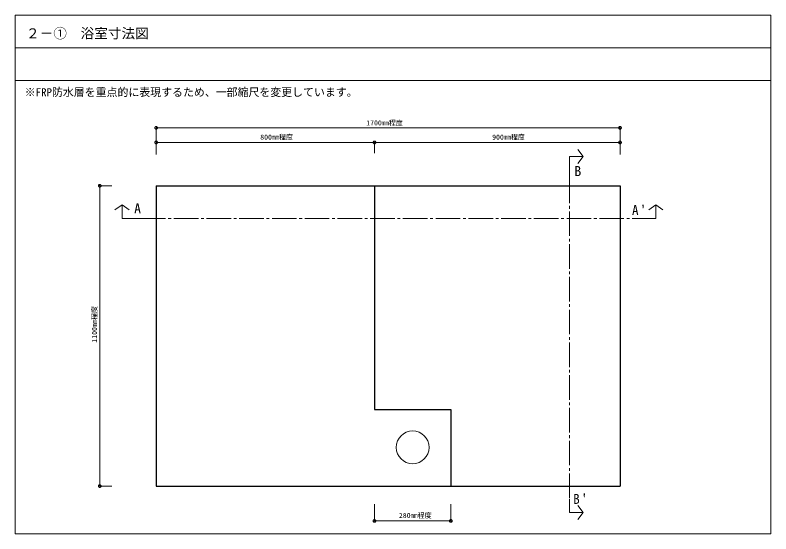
# Model space of a CAD drawing. Units: millimetres, scale not verified, with parts at other scales. Extents: x -1382 to 1388, y -946 to 954.
import ezdxf
from ezdxf.enums import TextEntityAlignment as Align

# ---------------------------------------------------------------- set-up
doc = ezdxf.new("R2010")
doc.units = ezdxf.units.MM
doc.header["$LTSCALE"] = 10
doc.header["$PDMODE"] = 32
doc.header["$PDSIZE"] = 10
doc.linetypes.add('CHAIN2', pattern=[12, 9, -1, 1, -1])
doc.layers.add('0-0_0', color=6, linetype='Continuous')
doc.layers.add('0-1_Raster', color=4, linetype='CHAIN2', lineweight=18)
doc.layers.add('1-0', color=6, linetype='Continuous', lineweight=18)
doc.styles.add('ＭＳ ゴシック', font='')
doc.styles.get('ＭＳ ゴシック').set_extended_font_data('MS Gothic')

msp = doc.modelspace()

# ---------------------------------------------------------------- linework, layer by layer
at = {"layer": '0-0_0'}
for p, q in [((-864.82, 329.32), (835.18, 329.32)), ((-864.82, 329.32), (-864.82, -770.68)), ((-864.82, 329.32), (-64.82, 329.32)), ((-64.82, 329.32), (-64.82, -490.68)), ((835.18, 329.32), (835.18, -770.68)), ((-64.82, -490.68), (215.18, -490.68)), ((215.18, -490.68), (215.18, -770.68)), ((-864.82, -770.68), (835.18, -770.68))]:
    msp.add_line(p, q, dxfattribs=at)
at = {"layer": '0-1_Raster', "linetype": 'Continuous'}
for p, q in [((-864.82, 541.51), (-864.82, 443.99)), ((-864.82, 487.87), (-64.82, 487.87)), ((-864.82, 487.87), (-864.82, 448.86)), ((-64.82, 487.87), (-64.82, 448.86)), ((-1071.61, 329.32), (-1071.61, -770.68)), ((-1071.61, 329.32), (-1027.4, 329.32)), ((-1071.61, -770.68), (-1027.4, -770.68)), ((-64.82, -898.45), (-64.82, -836.7)), ((215.18, -898.45), (215.18, -836.7)), ((-64.82, -898.45), (215.18, -898.45))]:
    msp.add_line(p, q, dxfattribs=at)
at = {"layer": '0-1_Raster'}
for p, q in [((699.71, 436.36), (680.85, 462.21)), ((649.71, 355.3), (649.71, 436.36)), ((649.71, 355.3), (649.71, -819.06)), ((-989.96, 259.69), (-1015.82, 240.84)), ((966.25, 259.69), (940.39, 240.84)), ((-920.32, 209.69), (-989.96, 209.69)), ((-920.32, 209.69), (896.61, 209.69)), ((896.61, 209.69), (966.25, 209.69)), ((649.71, -819.06), (649.71, -867.78)), ((699.71, -867.78), (680.85, -841.92))]:
    msp.add_line(p, q, dxfattribs=at)
at = {"layer": '0-1_Raster', "linetype": 'Continuous'}
for points in [[(-864.82, 541.51), (835.18, 541.51), (835.18, 443.99)], [(-64.82, 487.87), (835.18, 487.87), (835.18, 448.86)]]:
    msp.add_lwpolyline(points, dxfattribs=at)
at = {"layer": '0-1_Raster'}
for points in [[(649.71, 436.36), (699.71, 436.36), (680.85, 410.5)], [(-989.96, 209.69), (-989.96, 259.69), (-964.11, 240.84)], [(966.25, 209.69), (966.25, 259.69), (992.1, 240.84)], [(649.71, -867.78), (699.71, -867.78), (680.85, -893.64)]]:
    msp.add_lwpolyline(points, dxfattribs=at)
at = {"layer": '0-1_Raster', "color": 6, "linetype": 'Continuous'}
msp.add_circle((75.18, -628.91), 60, dxfattribs=at)
at = {"layer": '0-1_Raster', "color": 6}
for p in [(-864.82, 541.51), (835.18, 541.51), (-864.82, 487.87), (-64.82, 487.87), (835.18, 487.87), (-1071.61, 329.32), (-1071.61, -770.68), (-64.82, -898.45), (215.18, -898.45)]:
    msp.add_point(p, dxfattribs=at)
at = {"layer": '1-0'}
for p, q in [((-1261.88, 834.22), (-1378.91, 834.22)), ((-1261.88, 834.22), (1268.1, 834.22)), ((1268.1, 834.22), (1388.1, 834.22)), ((-1141.88, 714.22), (-1378.91, 714.22)), ((-1141.88, 714.22), (1148.1, 714.22)), ((1148.1, 714.22), (1387.3, 714.22))]:
    msp.add_line(p, q, dxfattribs=at)
msp.add_lwpolyline([(-1381.88, -945.76), (1388.1, -945.76), (1388.1, 954.22), (-1381.88, 954.22)], close=True, dxfattribs=at)

# ---------------------------------------------------------------- texts
at = {"layer": '0-1_Raster', "color": 7, "style": 'ＭＳ ゴシック'}
for s, height, p in [('※FRP防水層を重点的に表現するため、一部縮尺を変更しています。', 29.33, (-1346.65, 648.38)), ('1700㎜程度', 18.33, (-95.04, 544.83)), ('800㎜程度', 18.33, (-483.57, 492.87)), ('900㎜程度', 18.33, (366.43, 492.87)), ('280㎜程度', 18.33, (24.67, -893.03))]:
    msp.add_text(s, height=height, dxfattribs=at).set_placement(p, align=Align.BOTTOM_LEFT)
at = {"layer": '0-1_Raster', "color": 3, "style": 'ＭＳ ゴシック'}
for s, p in [('B', (668.06, 353.69)), ('A', (-945.61, 216.79))]:
    msp.add_text(s, height=36.66, dxfattribs=at).set_placement(p, align=Align.BOTTOM_LEFT)
at = {"layer": '0-1_Raster', "color": 7, "style": 'ＭＳ ゴシック'}
msp.add_text('1100㎜程度', height=18.33, rotation=90, dxfattribs=at).set_placement((-1076.61, -245.68), align=Align.BOTTOM_LEFT)
at = {"layer": '0-1_Raster', "color": 3, "char_height": 36.66, "attachment_point": 7, "style": 'ＭＳ ゴシック'}
for s, insert in [("\\T1.21;\\W0.95;A'", (879.15, 222.09)), ("\\T1.21;\\W0.95;B'", (663.64, -836.03))]:
    msp.add_mtext(s, dxfattribs=dict(at, insert=insert))
at = {"layer": '1-0', "color": 7, "style": 'ＭＳ ゴシック'}
msp.add_text('２－①\u3000浴室寸法図', height=36.66, dxfattribs=at).set_placement((-1341.93, 858.16), align=Align.BOTTOM_LEFT)

doc.saveas('drawing.dxf')
